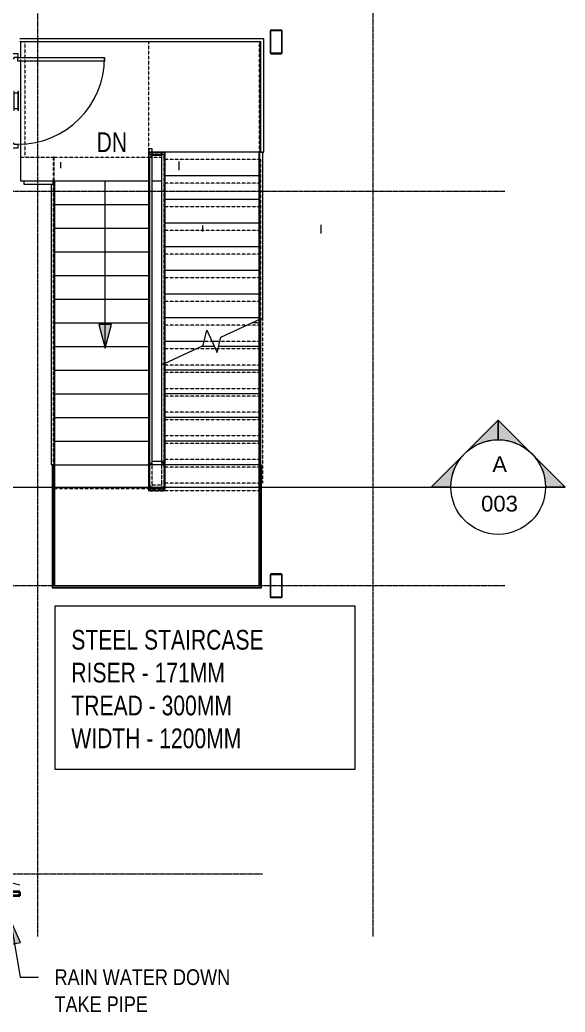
# Model space of a CAD drawing. Header units: millimetres. Extents: x -29259 to 87313, y -139821 to 46728.
# Drawn here: x 51254 to 58167, y -5408 to 7178 of the extents above; entities that cross this region are included whole.
import ezdxf

# ---------------------------------------------------------------- set-up
doc = ezdxf.new("R2010")
doc.units = ezdxf.units.MM
for name, pattern in [('Grid Line', [22.225, 12.7, -3.175, 3.175, -3.175]), ('Overhead', [3.96875, 2.38125, -1.5875]), ('Overhead_2_', [3.96875, 2.38125, -1.5875])]:
    doc.linetypes.add(name, pattern=pattern)
for name, color, linetype, lineweight in [('A-DETL-THIN', 151, 'Continuous', 9), ('A-DOOR', 31, 'Continuous', 9), ('A-DOOR-FRAM', 31, 'Continuous', 18), ('A-FLOR-HRAL', 11, 'Continuous', 9), ('A-FLOR-HRAL-MBND', 5, 'Overhead_2_', 9), ('A-ROOF', 132, 'Continuous', 9), ('G-ANNO-SYMB', 111, 'Continuous', 9), ('G-ANNO-TEXT', 231, 'Continuous', 9), ('S-COLS', 52, 'Continuous', 18), ('S-GRID', 8, 'Continuous', 9), ('S-STRS', 31, 'Continuous', 9), ('S-STRS-MBND', 31, 'Overhead_2_', 9)]:
    doc.layers.add(name, color=color, linetype=linetype, lineweight=lineweight)
doc.styles.add('Arial Narrow', font='ARIALN.TTF', dxfattribs={"height": 200})
doc.styles.add('Arial_2', font='arial.ttf', dxfattribs={"height": 200})
doc.styles.add('Century Gothic_1', font='GOTHIC.TTF', dxfattribs={"width": 0.8, "height": 250})

# ---------------------------------------------------------------- blocks, each defined once
blk = doc.blocks.new('RHS-Rectangular Hollow Section-Column - 804093-FIRST FLOOR PLAN')
at = {"layer": 'S-COLS', "lineweight": 9}
h = blk.add_hatch(color=55, dxfattribs=at)
h.paths.add_polyline_path([(17612, 6749), (17618, 6751), (17622, 6755), (17624, 6761), (17623, 7040), (17620, 7046), (17615, 7049), (17612, 7049), (17482, 7049), (17477, 7046), (17474, 7040), (17474, 7037), (17474, 6758), (17477, 6753), (17482, 6750), (17486, 6749)])
h.paths.add_polyline_path([(17486, 6755), (17483, 6756), (17480, 6758), (17480, 6761), (17480, 7040), (17483, 7042), (17486, 7043), (17615, 7042), (17617, 7040), (17618, 7037), (17617, 6758), (17615, 6756), (17612, 6755)])
at = {"layer": 'S-COLS', "color": 250, "lineweight": 9}
for p, q in [((17612, 7049), (17486, 7049)), ((17474, 7037), (17474, 6761)), ((17480, 6761), (17480, 7037)), ((17486, 7043), (17612, 7043)), ((17618, 7037), (17618, 6761)), ((17624, 6761), (17624, 7037)), ((17612, 6755), (17486, 6755)), ((17486, 6749), (17612, 6749))]:
    blk.add_line(p, q, dxfattribs=at)
for centre, radius, start, end in [((17486, 7037), 12, 90, 180), ((17612, 7037), 12, 360, 90), ((17486, 7037), 6, 90, 180), ((17612, 7037), 6, 360, 90), ((17486, 6761), 12, 180, 270), ((17486, 6761), 6, 180, 270), ((17612, 6761), 12, 270, 360), ((17612, 6761), 6, 270, 360)]:
    blk.add_arc(centre, radius, start, end, dxfattribs=at)
blk = doc.blocks.new('RHS-Rectangular Hollow Section-Column - 804097-FIRST FLOOR PLAN')
at = {"layer": 'S-COLS', "lineweight": 9}
h = blk.add_hatch(color=55, dxfattribs=at)
h.paths.add_polyline_path([(17486, -150), (17615, -150), (17620, -146), (17623, -141), (17624, -138), (17623, 141), (17620, 146), (17615, 150), (17612, 150), (17482, 150), (17477, 146), (17474, 141), (17474, 138), (17474, -141), (17477, -146), (17482, -150)])
h.paths.add_polyline_path([(17612, -144), (17483, -143), (17480, -141), (17480, -138), (17480, 141), (17483, 143), (17486, 144), (17615, 143), (17617, 141), (17618, 138), (17617, -141), (17615, -143), (17613, -144)])
at = {"layer": 'S-COLS', "color": 250, "lineweight": 9}
for p, q in [((17474, 138), (17474, -138)), ((17480, -138), (17480, 138)), ((17612, 150), (17486, 150)), ((17486, 144), (17612, 144)), ((17618, 138), (17618, -138)), ((17624, -138), (17624, 138)), ((17612, -144), (17486, -144)), ((17486, -150), (17612, -150))]:
    blk.add_line(p, q, dxfattribs=at)
for centre, radius, start, end in [((17486, 138), 12, 90, 180), ((17486, 138), 6, 90, 180), ((17612, 138), 12, 360, 90), ((17612, 138), 6, 360, 90), ((17486, -138), 12, 180, 270), ((17486, -138), 6, 180, 270), ((17612, -138), 12, 270, 360), ((17612, -138), 6, 270, 360)]:
    blk.add_arc(centre, radius, start, end, dxfattribs=at)
blk = doc.blocks.new('Railing - Railing-1515944-FIRST FLOOR PLAN')
at = {"layer": 'A-FLOR-HRAL', "color": 250}
for p, q in [((15934, 5502), (16137, 5502)), ((15934, 5135), (15934, 5502)), ((16137, 5502), (16137, 5500)), ((15934, 1552), (15934, 5135)), ((16139, 2821), (16139, 1532)), ((15934, 1532), (15934, 1534)), ((16119, 1532), (15934, 1532)), ((16139, 1532), (16137, 1532))]:
    blk.add_line(p, q, dxfattribs=at)
blk = doc.blocks.new('Top Rail Type - Top Rail_Internal_-1515961-FIRST FLOOR PLAN')
at = {"layer": 'A-FLOR-HRAL', "color": 250}
for p, q in [((15928, 1535), (15957, 1535)), ((15937, 1555), (15937, 1548)), ((16117, 1535), (16123, 1535)), ((16137, 1526), (16137, 1555))]:
    blk.add_line(p, q, dxfattribs=at)
at = {"layer": 'A-FLOR-HRAL', "color": 250, "flags": 128}
for points in [[(15936, 1555), (15932, 1549), (15929, 1545), (15926, 1540), (15925, 1537), (15926, 1535), (15928, 1535)], [(15928, 1535), (15930, 1535), (15934, 1537), (15939, 1540), (15944, 1545), (15949, 1549), (15954, 1555)], [(15954, 1555), (15951, 1553), (15947, 1549), (15942, 1547), (15939, 1546), (15937, 1546), (15937, 1548)], [(16137, 1526), (16136, 1528), (16134, 1532), (16131, 1537), (16127, 1542), (16122, 1547), (16117, 1552)], [(16117, 1552), (16119, 1549), (16122, 1545), (16124, 1540), (16125, 1537), (16125, 1535), (16123, 1535)], [(16117, 1534), (16122, 1530), (16127, 1527), (16131, 1524), (16134, 1523), (16136, 1524), (16137, 1526)]]:
    blk.add_lwpolyline(points, dxfattribs=at)
blk = doc.blocks.new('Top Rail Type - Top Rail_Internal_-V10-FIRST FLOOR PLAN')
at = {"layer": 'A-FLOR-HRAL', "color": 250}
for p, q in [((15937, 5500), (16137, 5500)), ((15937, 5135), (15937, 5500)), ((15977, 5460), (16097, 5460)), ((15977, 5135), (15977, 5460)), ((15937, 1555), (15937, 5135)), ((15977, 1555), (15977, 5135)), ((16097, 2814), (16097, 1575)), ((16137, 2820), (16137, 1555)), ((15937, 1555), (15977, 1555)), ((15957, 1535), (15957, 1555)), ((16117, 1535), (15957, 1535)), ((16117, 1575), (15977, 1575)), ((16117, 1535), (16117, 1575)), ((16137, 1555), (16117, 1555))]:
    blk.add_line(p, q, dxfattribs=at)
blk = doc.blocks.new('Railing - Railing-1517779-FIRST FLOOR PLAN')
at = {"layer": 'A-FLOR-HRAL', "color": 250}
for p, q in [((14350, 5137), (14739, 5137)), ((14350, 5135), (14350, 5137)), ((14717, 5132), (14734, 5132)), ((14734, 5132), (14734, 5115)), ((14739, 5137), (14739, 1535)), ((14739, 1535), (14737, 1535))]:
    blk.add_line(p, q, dxfattribs=at)
blk = doc.blocks.new('Top Rail Type - Top Rail_Internal_-1517796-FIRST FLOOR PLAN')
at = {"layer": 'A-FLOR-HRAL', "color": 250}
for p, q in [((14350, 5135), (14350, 5095)), ((14350, 5135), (14717, 5135)), ((14350, 5095), (14717, 5095)), ((14697, 5095), (14697, 1535)), ((14717, 5135), (14717, 5095)), ((14737, 5115), (14717, 5115)), ((14737, 5115), (14737, 1535)), ((14737, 1535), (14697, 1535))]:
    blk.add_line(p, q, dxfattribs=at)
blk = doc.blocks.new('Railing - Railing-1518367-FIRST FLOOR PLAN')
at = {"layer": 'A-FLOR-HRAL', "color": 250}
for p, q in [((17350, 6897), (14300, 6897)), ((17350, 5500), (17350, 6897))]:
    blk.add_line(p, q, dxfattribs=at)
blk = doc.blocks.new('Top Rail Type - Top Rail_Internal_-1518370-FIRST FLOOR PLAN')
at = {"layer": 'A-FLOR-HRAL', "color": 250}
for p, q in [((17393, 6939), (14300, 6939)), ((17393, 5499), (17393, 6939)), ((17353, 6899), (14300, 6899)), ((17353, 5499), (17353, 6899)), ((17353, 5499), (17393, 5499))]:
    blk.add_line(p, q, dxfattribs=at)
blk = doc.blocks.new('Railing - Railing-1525472-FIRST FLOOR PLAN')
at = {"layer": 'A-FLOR-HRAL', "color": 250}
for p, q in [((16137, 5500), (16139, 5500)), ((16139, 5500), (16139, 2821)), ((16134, 2819), (16139, 2821)), ((16134, 2819), (16139, 2821))]:
    blk.add_line(p, q, dxfattribs=at)
at = {"layer": 'A-FLOR-HRAL-MBND', "color": 250, "linetype": 'Overhead'}
for p, q in [((15934, 5548), (15939, 5548)), ((15934, 5435), (15934, 5548)), ((15934, 5548), (15939, 5548)), ((15934, 5435), (15934, 5548)), ((15939, 5435), (15939, 5548)), ((15939, 5435), (15939, 5548)), ((15934, 5477), (16139, 5477)), ((15934, 5435), (15934, 5477)), ((15934, 5477), (16139, 5477)), ((15934, 5435), (15934, 5477)), ((15934, 1235), (15934, 5435)), ((15934, 1232), (15934, 5435)), ((15934, 1235), (15934, 5435)), ((15934, 1232), (15934, 5435)), ((15939, 5472), (16134, 5472)), ((15939, 5435), (15939, 5472)), ((15939, 5472), (16134, 5472)), ((15939, 5435), (15939, 5472)), ((15939, 1235), (15939, 5435)), ((15939, 1237), (15939, 5435)), ((15939, 1235), (15939, 5435)), ((15939, 1237), (15939, 5435)), ((16134, 5472), (16134, 5405)), ((16134, 5472), (16134, 5405)), ((16139, 5477), (16139, 5405)), ((16139, 5477), (16139, 5405)), ((16134, 5405), (16134, 1207)), ((16134, 5405), (16134, 1207)), ((16139, 5405), (16139, 1202)), ((16139, 5405), (16139, 1202)), ((16134, 2819), (16134, 1300)), ((16134, 2819), (16134, 1300)), ((16139, 2821), (16139, 1300)), ((16139, 2821), (16139, 1300)), ((16134, 1300), (16134, 1237)), ((16134, 1300), (16134, 1237)), ((16139, 1300), (16139, 1232)), ((16139, 1300), (16139, 1232)), ((15934, 1202), (15934, 1235)), ((15934, 1202), (15934, 1235)), ((16139, 1232), (15934, 1232)), ((16139, 1232), (15934, 1232)), ((16139, 1202), (15934, 1202)), ((16139, 1202), (15934, 1202)), ((16134, 1237), (15939, 1237)), ((16134, 1237), (15939, 1237)), ((15939, 1207), (15939, 1235)), ((15939, 1207), (15939, 1235)), ((16134, 1207), (15939, 1207)), ((16134, 1207), (15939, 1207))]:
    blk.add_line(p, q, dxfattribs=at)
blk = doc.blocks.new('Top Rail Type - Top Rail_Internal_-1525505-FIRST FLOOR PLAN')
at = {"layer": 'A-FLOR-HRAL', "color": 250, "linetype": 'Overhead'}
for p, q in [((15937, 5548), (15977, 5548)), ((15937, 5435), (15937, 5548)), ((15977, 5435), (15977, 5548)), ((15937, 5435), (15977, 5435)), ((15937, 1255), (15937, 5435)), ((15937, 1235), (15937, 5435)), ((15957, 5475), (15957, 5435)), ((15957, 5475), (16137, 5475)), ((15957, 5435), (16097, 5435)), ((15977, 1255), (15977, 5435)), ((15977, 1235), (15977, 5435)), ((16097, 5435), (16097, 5405)), ((16137, 5475), (16137, 5405)), ((16097, 5405), (16097, 1225)), ((16137, 5405), (16137, 1225)), ((16097, 2814), (16097, 1300)), ((16137, 2820), (16137, 1300)), ((15957, 1235), (15957, 1275)), ((16097, 1275), (15957, 1275)), ((16097, 1300), (16097, 1275)), ((16137, 1300), (16137, 1235)), ((15937, 1255), (15977, 1255)), ((15937, 1235), (15977, 1235)), ((15957, 1205), (15957, 1245)), ((16117, 1245), (15957, 1245)), ((16137, 1235), (15957, 1235)), ((16117, 1205), (15957, 1205)), ((16137, 1225), (16097, 1225)), ((16117, 1205), (16117, 1245))]:
    blk.add_line(p, q, dxfattribs=at)
at = {"layer": 'A-FLOR-HRAL', "color": 250}
for p, q in [((16137, 5500), (16097, 5500)), ((16097, 5500), (16097, 2814)), ((16137, 5500), (16137, 2820)), ((16097, 2814), (16125, 2814)), ((16125, 2814), (16137, 2820))]:
    blk.add_line(p, q, dxfattribs=at)
blk = doc.blocks.new('Railing - Railing-1535435-FIRST FLOOR PLAN')
at = {"layer": 'A-FLOR-HRAL', "color": 250}
for p, q in [((17334, 5500), (17337, 5500)), ((17334, 3378), (17334, 5500)), ((17334, 3378), (17337, 3379)), ((17334, 3378), (17337, 3379))]:
    blk.add_line(p, q, dxfattribs=at)
at = {"layer": 'A-FLOR-HRAL-MBND', "color": 250, "linetype": 'Overhead'}
for p, q in [((17334, 1300), (17334, 3378)), ((17334, 1300), (17334, 3378)), ((17339, 1300), (17339, 3380)), ((17339, 1300), (17339, 3380)), ((17339, 1300), (17334, 1300)), ((17339, 1300), (17334, 1300))]:
    blk.add_line(p, q, dxfattribs=at)
blk = doc.blocks.new('Top Rail Type - Top Rail_Internal_-1535438-FIRST FLOOR PLAN')
at = {"layer": 'A-FLOR-HRAL', "color": 250}
for p, q in [((17377, 5500), (17337, 5500)), ((17337, 5500), (17337, 3379)), ((17377, 5500), (17377, 3385)), ((17337, 3379), (17349, 3385)), ((17349, 3385), (17377, 3385))]:
    blk.add_line(p, q, dxfattribs=at)
at = {"layer": 'A-FLOR-HRAL', "color": 250, "linetype": 'Overhead'}
for p, q in [((17337, 3379), (17337, 1300)), ((17377, 3385), (17377, 1300)), ((17377, 1300), (17337, 1300))]:
    blk.add_line(p, q, dxfattribs=at)
blk = doc.blocks.new('Railing - Railing-1535804-FIRST FLOOR PLAN')
at = {"layer": 'A-FLOR-HRAL', "color": 250}
for p, q in [((17334, 1535), (17334, 3378)), ((17339, 1535), (17339, 3380)), ((17339, 1535), (17334, 1535))]:
    blk.add_line(p, q, dxfattribs=at)
blk = doc.blocks.new('Railing - Railing-1535953-FIRST FLOOR PLAN')
at = {"layer": 'A-FLOR-HRAL', "color": 250}
for p, q in [((14709, 1535), (14709, -28)), ((14714, 1535), (14714, -23)), ((14734, 1535), (14734, -2)), ((14737, 1535), (14739, 1535)), ((14739, 1535), (14739, 2)), ((17334, 1535), (17339, 1535)), ((17334, 2), (17334, 1535)), ((17339, -2), (17339, 1535)), ((17359, 1535), (17364, 1535)), ((17359, -23), (17359, 1535)), ((17364, -28), (17364, 1535)), ((14739, 2), (17334, 2)), ((14709, -28), (17364, -28)), ((14714, -23), (17359, -23)), ((14734, -2), (17339, -2))]:
    blk.add_line(p, q, dxfattribs=at)
blk = doc.blocks.new('Roaster Building_ST_RVT2022 _SST__rvt-2-FIRST FLOOR PLAN')
at = {"layer": 'S-STRS', "color": 250}
for p, q in [((14310, 6897), (14310, 6700)), ((14310, 6655), (14310, 5135)), ((17334, 5500), (16139, 5500)), ((17334, 5200), (16139, 5200)), ((14310, 5135), (14350, 5135)), ((14725, 5115), (14725, 5132)), ((14739, 5135), (15934, 5135)), ((15977, 5135), (16097, 5135)), ((14739, 4835), (15934, 4835)), ((17334, 4900), (16139, 4900)), ((14739, 4535), (15934, 4535)), ((17334, 4600), (16139, 4600)), ((17334, 4300), (16139, 4300)), ((14739, 4235), (15934, 4235)), ((14739, 3935), (15934, 3935)), ((17334, 4000), (16139, 4000)), ((17334, 3700), (16139, 3700)), ((14739, 3635), (15934, 3635)), ((17334, 3400), (16139, 3400)), ((14739, 3335), (15934, 3335)), ((17334, 3335), (17241, 3335)), ((17349, 3381), (17349, 1548)), ((14739, 3035), (15934, 3035)), ((16636, 3100), (16139, 3100)), ((16767, 3035), (16597, 3035)), ((16837, 3100), (16737, 3100)), ((17334, 3035), (16821, 3035)), ((16125, 2817), (16125, 2814)), ((14739, 2735), (15934, 2735)), ((17334, 2735), (16139, 2735)), ((14739, 2435), (15934, 2435)), ((17334, 2435), (16139, 2435)), ((14739, 2135), (15934, 2135)), ((17334, 2135), (16139, 2135)), ((14739, 1835), (15934, 1835)), ((17334, 1835), (16139, 1835)), ((14725, 1522), (14725, 1535)), ((14725, 1522), (14725, 0)), ((14739, 1535), (15928, 1535)), ((17334, 1535), (16139, 1535)), ((17349, 0), (17349, 1548)), ((14725, 0), (14734, 0)), ((17339, 0), (17349, 0))]:
    blk.add_line(p, q, dxfattribs=at)
at = {"layer": 'S-STRS', "color": 250, "linetype": 'Overhead'}
for p, q in [((17334, 5200), (16139, 5200)), ((14739, 5135), (15934, 5135)), ((14739, 4835), (15934, 4835)), ((17334, 4900), (16139, 4900)), ((14739, 4535), (15934, 4535)), ((17334, 4600), (16139, 4600)), ((17334, 4300), (16139, 4300)), ((14739, 4235), (15934, 4235)), ((14739, 3935), (15934, 3935)), ((17334, 4000), (16139, 4000)), ((17334, 3700), (16139, 3700)), ((14739, 3635), (15934, 3635)), ((17334, 3400), (16139, 3400)), ((14739, 3335), (15934, 3335)), ((17334, 3335), (17241, 3335)), ((14739, 3035), (15934, 3035)), ((16636, 3100), (16139, 3100)), ((16767, 3035), (16597, 3035)), ((16837, 3100), (16737, 3100)), ((17334, 3035), (16821, 3035)), ((14739, 2735), (15934, 2735)), ((17334, 2735), (16139, 2735)), ((14739, 2435), (15934, 2435)), ((17334, 2435), (16139, 2435)), ((14739, 2135), (15934, 2135)), ((17334, 2135), (16139, 2135)), ((14739, 1835), (15934, 1835)), ((17334, 1835), (16139, 1835)), ((17334, 1535), (16139, 1535))]:
    blk.add_line(p, q, dxfattribs=at)
at = {"layer": 'S-STRS-MBND', "color": 250, "linetype": 'Overhead'}
for p, q in [((14310, 6899), (14310, 5435)), ((15937, 6899), (14310, 6899)), ((14362, 6899), (14362, 5435)), ((17337, 6899), (14362, 6899)), ((15937, 5435), (15937, 6899)), ((17337, 5405), (17337, 6899)), ((14310, 5435), (14725, 5435)), ((14362, 5435), (14725, 5435)), ((14737, 5435), (14725, 5435)), ((14725, 1225), (14725, 5435)), ((14737, 5435), (14725, 5435)), ((14725, 1225), (14725, 5435)), ((14737, 1225), (14737, 5435)), ((14737, 1225), (14737, 5435)), ((14737, 5435), (15937, 5435)), ((14737, 5435), (15937, 5435)), ((14737, 5435), (15937, 5435)), ((14737, 5435), (15937, 5435)), ((15949, 5435), (15937, 5435)), ((15937, 1225), (15937, 5435)), ((15949, 5435), (15937, 5435)), ((15937, 1235), (15937, 5435)), ((15949, 5475), (16125, 5475)), ((15949, 1225), (15949, 5435)), ((15949, 1247), (15949, 5435)), ((16137, 5475), (16125, 5475)), ((16125, 5475), (16125, 5414)), ((16125, 5414), (16125, 1217)), ((16137, 5475), (16137, 5414)), ((16137, 5414), (16137, 1217)), ((17337, 5405), (16137, 5405)), ((17349, 5405), (17337, 5405)), ((17337, 5405), (17337, 1214)), ((17349, 5405), (17349, 1214)), ((14737, 5135), (15937, 5135)), ((14737, 5135), (15937, 5135)), ((14737, 5135), (15937, 5135)), ((14737, 5135), (15937, 5135)), ((17337, 5105), (16137, 5105)), ((17337, 5105), (16137, 5105)), ((14737, 4835), (15937, 4835)), ((14737, 4835), (15937, 4835)), ((14737, 4835), (15937, 4835)), ((14737, 4835), (15937, 4835)), ((17337, 4805), (16137, 4805)), ((17337, 4805), (16137, 4805)), ((14737, 4535), (15937, 4535)), ((14737, 4535), (15937, 4535)), ((14737, 4535), (15937, 4535)), ((14737, 4535), (15937, 4535)), ((17337, 4505), (16137, 4505)), ((17337, 4505), (16137, 4505)), ((14737, 4235), (15937, 4235)), ((14737, 4235), (15937, 4235)), ((14737, 4235), (15937, 4235)), ((14737, 4235), (15937, 4235)), ((17337, 4205), (16137, 4205)), ((17337, 4205), (16137, 4205)), ((14737, 3935), (15937, 3935)), ((14737, 3935), (15937, 3935)), ((14737, 3935), (15937, 3935)), ((14737, 3935), (15937, 3935)), ((17337, 3905), (16137, 3905)), ((17337, 3905), (16137, 3905)), ((14737, 3635), (15937, 3635)), ((14737, 3635), (15937, 3635)), ((14737, 3635), (15937, 3635)), ((14737, 3635), (15937, 3635)), ((17337, 3605), (16137, 3605)), ((17337, 3605), (16137, 3605)), ((14737, 3335), (15937, 3335)), ((14737, 3335), (15937, 3335)), ((14737, 3335), (15937, 3335)), ((14737, 3335), (15937, 3335)), ((17337, 3305), (16137, 3305)), ((17337, 3305), (16137, 3305)), ((17337, 3379), (17337, 1309)), ((17349, 3381), (17349, 1309)), ((14737, 3035), (15937, 3035)), ((14737, 3035), (15937, 3035)), ((14737, 3035), (15937, 3035)), ((14737, 3035), (15937, 3035)), ((16737, 3100), (16636, 3100)), ((16737, 3100), (16636, 3100)), ((17337, 3100), (16837, 3100)), ((17337, 3100), (16837, 3100)), ((17337, 3005), (16137, 3005)), ((17337, 3005), (16137, 3005)), ((16125, 2814), (16125, 1309)), ((16137, 2820), (16137, 1309)), ((17337, 2800), (16137, 2800)), ((17337, 2800), (16137, 2800)), ((14737, 2735), (15937, 2735)), ((14737, 2735), (15937, 2735)), ((14737, 2735), (15937, 2735)), ((14737, 2735), (15937, 2735)), ((17337, 2705), (16137, 2705)), ((17337, 2705), (16137, 2705)), ((14737, 2435), (15937, 2435)), ((14737, 2435), (15937, 2435)), ((14737, 2435), (15937, 2435)), ((14737, 2435), (15937, 2435)), ((17337, 2500), (16137, 2500)), ((17337, 2500), (16137, 2500)), ((17337, 2405), (16137, 2405)), ((17337, 2405), (16137, 2405)), ((17337, 2200), (16137, 2200)), ((17337, 2200), (16137, 2200)), ((14737, 2135), (15937, 2135)), ((14737, 2135), (15937, 2135)), ((14737, 2135), (15937, 2135)), ((14737, 2135), (15937, 2135)), ((17337, 2105), (16137, 2105)), ((17337, 2105), (16137, 2105)), ((17337, 1900), (16137, 1900)), ((17337, 1900), (16137, 1900)), ((14737, 1835), (15937, 1835)), ((14737, 1835), (15937, 1835)), ((14737, 1835), (15937, 1835)), ((14737, 1835), (15937, 1835)), ((17337, 1805), (16137, 1805)), ((17337, 1805), (16137, 1805)), ((14737, 1535), (15937, 1535)), ((14737, 1535), (15937, 1535)), ((14737, 1535), (15937, 1535)), ((14737, 1535), (15937, 1535)), ((17337, 1600), (16137, 1600)), ((17337, 1600), (16137, 1600)), ((17337, 1505), (16137, 1505)), ((17337, 1505), (16137, 1505)), ((16125, 1309), (16125, 1247)), ((16137, 1309), (16137, 1235)), ((16137, 1309), (16137, 1300)), ((17337, 1300), (16137, 1300)), ((17337, 1300), (16137, 1300)), ((17337, 0), (17337, 1309)), ((17337, 1309), (17337, 1300)), ((17349, 0), (17349, 1309)), ((14725, 1225), (14725, 0)), ((14725, 1225), (14725, 0)), ((14737, 1235), (15937, 1235)), ((14737, 1235), (15937, 1235)), ((14737, 1225), (14737, 0)), ((14737, 1225), (14737, 0)), ((15937, 1235), (15949, 1235)), ((15937, 1205), (15937, 1225)), ((16137, 1205), (15937, 1205)), ((16125, 1247), (15949, 1247)), ((16137, 1235), (15949, 1235)), ((15949, 1217), (15949, 1225)), ((16125, 1217), (15949, 1217)), ((16137, 1205), (16137, 1217)), ((16137, 1217), (16137, 1205)), ((17337, 1205), (16137, 1205)), ((17337, 1205), (16137, 1205)), ((17337, 0), (17337, 1214)), ((17337, 1214), (17337, 1205)), ((17349, 0), (17349, 1214)), ((14725, 0), (14737, 0)), ((14725, 0), (14737, 0)), ((14737, 0), (17337, 0)), ((14737, 0), (17337, 0)), ((17337, 0), (17349, 0)), ((17337, 0), (17349, 0))]:
    blk.add_line(p, q, dxfattribs=at)
at = {"layer": 'S-STRS-MBND', "color": 250, "linetype": 'Continuous'}
for p, q in [((16850, 3152), (17349, 3385)), ((16623, 3047), (16671, 3241)), ((16671, 3241), (16803, 2958)), ((16803, 2958), (16850, 3152)), ((16125, 2814), (16623, 3047))]:
    blk.add_line(p, q, dxfattribs=at)
at = {"layer": 'A-FLOR-HRAL', "color": 250, "lineweight": 9}
for name in ['Top Rail Type - Top Rail_Internal_-1518370-FIRST FLOOR PLAN', 'Railing - Railing-1518367-FIRST FLOOR PLAN', 'Railing - Railing-1525472-FIRST FLOOR PLAN', 'Top Rail Type - Top Rail_Internal_-1525505-FIRST FLOOR PLAN', 'Railing - Railing-1515944-FIRST FLOOR PLAN', 'Top Rail Type - Top Rail_Internal_-V10-FIRST FLOOR PLAN', 'Railing - Railing-1535435-FIRST FLOOR PLAN', 'Top Rail Type - Top Rail_Internal_-1535438-FIRST FLOOR PLAN', 'Railing - Railing-1517779-FIRST FLOOR PLAN', 'Top Rail Type - Top Rail_Internal_-1517796-FIRST FLOOR PLAN', 'Railing - Railing-1535804-FIRST FLOOR PLAN', 'Railing - Railing-1535953-FIRST FLOOR PLAN', 'Top Rail Type - Top Rail_Internal_-1515961-FIRST FLOOR PLAN']:
    blk.add_blockref(name, (0, 0), dxfattribs=at)
at = {"layer": 'S-COLS', "color": 250, "lineweight": 9}
for name in ['RHS-Rectangular Hollow Section-Column - 804093-FIRST FLOOR PLAN', 'RHS-Rectangular Hollow Section-Column - 804097-FIRST FLOOR PLAN']:
    blk.add_blockref(name, (0, 0), dxfattribs=at)
blk = doc.blocks.new('LTTS_AT_AR_Door-Passage-Single-Flush - 1200 x 2100mm_FSD 01-919959-FIRST FLOOR PLAN')
at = {"layer": 'A-DOOR'}
for p, q in [((-120, -36.35), (-120, -30.35)), ((120, -30.35), (-120, -30.35)), ((-120, -36.35), (120, -36.35)), ((-120, -87.35), (-120, -81.35)), ((120, -81.35), (-120, -81.35)), ((-120, -87.35), (120, -87.35)), ((-100, -81.35), (-100, -36.35)), ((100, -81.35), (100, -36.35)), ((120, -36.35), (120, -30.35)), ((120, -87.35), (120, -81.35))]:
    blk.add_line(p, q, dxfattribs=at)
at = {"layer": 'A-DOOR', "lineweight": 18}
for p, q in [((505, -81.35), (550, -81.35)), ((505, -1181.35), (505, -81.35)), ((550, -81.35), (550, -1181.35)), ((550, -1181.35), (505, -1181.35))]:
    blk.add_line(p, q, dxfattribs=at)
at = {"layer": 'A-DOOR'}
blk.add_arc((550, -81.35), 1100, 180, 270, dxfattribs=at)
at = {"layer": 'A-DOOR-FRAM'}
for p, q in [((-600, 68.65), (-550, 68.65)), ((-600, -81.35), (-600, 68.65)), ((-550, 68.65), (-550, 19.4375)), ((-550, 19.4375), (-534.125, 19.4375)), ((-534.125, 19.4375), (-534.125, -31.5875)), ((534.125, 19.4375), (550, 19.4375)), ((534.125, -31.5875), (534.125, 19.4375)), ((550, 68.65), (600, 68.65)), ((550, 19.4375), (550, 68.65)), ((600, 68.65), (600, -81.35)), ((-550, -81.35), (-600, -81.35)), ((-550, -31.5875), (-550, -81.35)), ((-534.125, -31.5875), (-550, -31.5875)), ((550, -31.5875), (534.125, -31.5875)), ((550, -81.35), (550, -31.5875)), ((600, -81.35), (550, -81.35))]:
    blk.add_line(p, q, dxfattribs=at)
blk = doc.blocks.new('Roofs 1 - Roofs 1-615606-FIRST FLOOR PLAN')
at = {"layer": 'A-ROOF', "lineweight": 35}
for p, q in [((14300, -3880), (-300, -3880)), ((14300, -3933), (14300, -3880)), ((14300, -3933), (-300, -3933))]:
    blk.add_line(p, q, dxfattribs=at)
blk = doc.blocks.new('Section - M_Section Head - Filled-1049-FIRST FLOOR PLAN')
at = {"layer": 'G-ANNO-SYMB'}
h = blk.add_hatch(color=256, dxfattribs=at)
edge = h.paths.add_edge_path()
edge.add_line((-6, 8.49), (-6, 6))
edge.add_arc((-6, 0), 6, 90, 135)
edge.add_line((-10.24, 4.24), (-6, 8.49))
h = blk.add_hatch(color=256, dxfattribs=at)
edge = h.paths.add_edge_path()
edge.add_line((-6, 8.49), (-1.76, 4.24))
edge.add_arc((-6, 0), 6, 45, 90)
edge.add_line((-6, 6), (-6, 8.49))
h = blk.add_hatch(color=256, dxfattribs=at)
edge = h.paths.add_edge_path()
edge.add_line((-14.49, 0), (-10.24, 4.24))
edge.add_arc((-6, 0), 6, 135, 180)
edge.add_line((-12, 0), (-14.49, 0))
h = blk.add_hatch(color=256, dxfattribs=at)
edge = h.paths.add_edge_path()
edge.add_line((2.49, 0), (0, 0))
edge.add_arc((-6, 0), 6, 360, 405)
edge.add_line((-1.76, 4.24), (2.49, 0))
for p, q in [((-6, 8.49), (-14.49, 0)), ((-6, 8.49), (-10.24, 4.24)), ((-6, 8.49), (2.49, 0)), ((-6, 6), (-6, 8.49)), ((-6, 8.49), (-6, 6)), ((-1.76, 4.24), (-6, 8.49)), ((-10.24, 4.24), (-14.49, 0)), ((2.49, 0), (-1.76, 4.24)), ((-14.49, 0), (-12, 0)), ((0, 0), (2.49, 0)), ((-12, 0), (-14.49, 0)), ((0, 0), (2.49, 0))]:
    blk.add_line(p, q, dxfattribs=at)
for start, end in [(360, 180), (90, 135), (45, 90), (135, 180), (360, 45), (180, 360)]:
    blk.add_arc((-6, 0), 6, start, end, dxfattribs=at)

msp = doc.modelspace()

# ---------------------------------------------------------------- hatches: boundary and pattern name
at = {"layer": 'G-ANNO-TEXT'}
for points in [[(52336.9, 3015.6), (52417.3, 3315.6), (52256.5, 3315.6)], [(51135.4, -4242.9), (51105.9, -4552.1), (51264.5, -4525.5)]]:
    msp.add_hatch(color=250, dxfattribs=at).paths.add_polyline_path(points)

# ---------------------------------------------------------------- linework, layer by layer
at = {"layer": 'A-DETL-THIN'}
for p, q in [((51773.7, 5297.9), (51773.7, 5374.6)), ((53273.7, 5270.6), (53273.7, 5380.6)), ((53573.7, 4493.9), (53573.7, 4570.6)), ((55073.7, 4466.6), (55073.7, 4576.6)), ((36654.4, -200), (51254.4, -3793.1))]:
    msp.add_line(p, q, dxfattribs=at)
at = {"layer": 'G-ANNO-SYMB'}
for p, q in [((29506.8, 1252.3), (56718.9, 1252.3)), ((56718.9, 1252.3), (57918.9, 1252.3))]:
    msp.add_line(p, q, dxfattribs=at)
at = {"layer": 'G-ANNO-TEXT', "color": 250}
for p, q in [((52336.9, 3015.6), (52336.9, 5142.4)), ((52417.3, 3315.6), (52256.5, 3315.6)), ((52256.5, 3315.6), (52336.9, 3015.6)), ((52336.9, 3015.6), (52417.3, 3315.6)), ((51264.5, -4525.5), (51135.4, -4242.9)), ((51135.4, -4242.9), (51256.6, -4963.7)), ((51105.9, -4552.1), (51264.5, -4525.5)), ((51256.6, -4963.7), (51490.7, -4963.7))]:
    msp.add_line(p, q, dxfattribs=at)
at = {"layer": 'G-ANNO-TEXT', "color": 250, "flags": 128}
msp.add_lwpolyline([(51704, -255.9), (55501.9, -255.9), (55501.9, -2329.3), (51704, -2329.3)], close=True, dxfattribs=at)
at = {"layer": 'S-GRID', "linetype": 'Grid Line'}
for p, q in [((55728.7, 24636.9), (55728.7, -4449.3)), ((51479, 23366.9), (51479, -4449.3)), ((57401, 5000), (28347.2, 5000)), ((57401, 0), (28347.2, 0)), ((28347.2, -3655.1), (54329.1, -3655.1))]:
    msp.add_line(p, q, dxfattribs=at)

# ---------------------------------------------------------------- block references
at = {"color": 8, "lineweight": 5}
msp.add_blockref('Roaster Building_ST_RVT2022 _SST__rvt-2-FIRST FLOOR PLAN', (36954.4, 0), dxfattribs=at)
at = {"layer": 'A-DOOR', "rotation": 90}
msp.add_blockref('LTTS_AT_AR_Door-Passage-Single-Flush - 1200 x 2100mm_FSD 01-919959-FIRST FLOOR PLAN', (51148, 6150), dxfattribs=at)
at = {"layer": 'A-ROOF', "lineweight": 35}
msp.add_blockref('Roofs 1 - Roofs 1-615606-FIRST FLOOR PLAN', (36954.4, 0), dxfattribs=at)
at = {"layer": 'G-ANNO-SYMB', "extrusion": (0, 0, -1), "xscale": 99.99999999999993, "yscale": 99.99999999999993, "zscale": 99.99999999999993}
msp.add_blockref('Section - M_Section Head - Filled-1049-FIRST FLOOR PLAN', (-56718.9, 1252.3), dxfattribs=at)

# ---------------------------------------------------------------- texts
at = {"layer": 'G-ANNO-SYMB', "char_height": 200, "attachment_point": 1, "style": 'Arial_2'}
for s, insert, width in [('A', (57244.2, 1641.2), 232.489), ('003', (57102.2, 1142.3), 577.215)]:
    msp.add_mtext(s, dxfattribs=dict(at, insert=insert, width=width))
at = {"layer": 'G-ANNO-TEXT', "color": 7, "attachment_point": 1}
for s, insert, char_height, width, style in [('DN', (52227.5, 5751.6), 250, 500.253, 'Century Gothic_1'), ('STEEL STAIRCASE', (51907.2, -559.6), 250, 2616.708, 'Century Gothic_1'), ('RISER - 171MM', (51907.2, -976.4), 250, 2340.927, 'Century Gothic_1'), ('TREAD - 300MM', (51907.2, -1393.1), 250, 2507.678, 'Century Gothic_1'), ('WIDTH - 1200MM ', (51907.2, -1809.8), 250, 2809.113, 'Century Gothic_1'), ('RAIN WATER DOWN ', (51693.9, -4863.7), 200, 2821.94, 'Arial Narrow'), ('TAKE PIPE', (51693.9, -5207.7), 200, 1491.139, 'Arial Narrow')]:
    msp.add_mtext(s, dxfattribs=dict(at, insert=insert, char_height=char_height, width=width, style=style))

doc.saveas('drawing.dxf')
